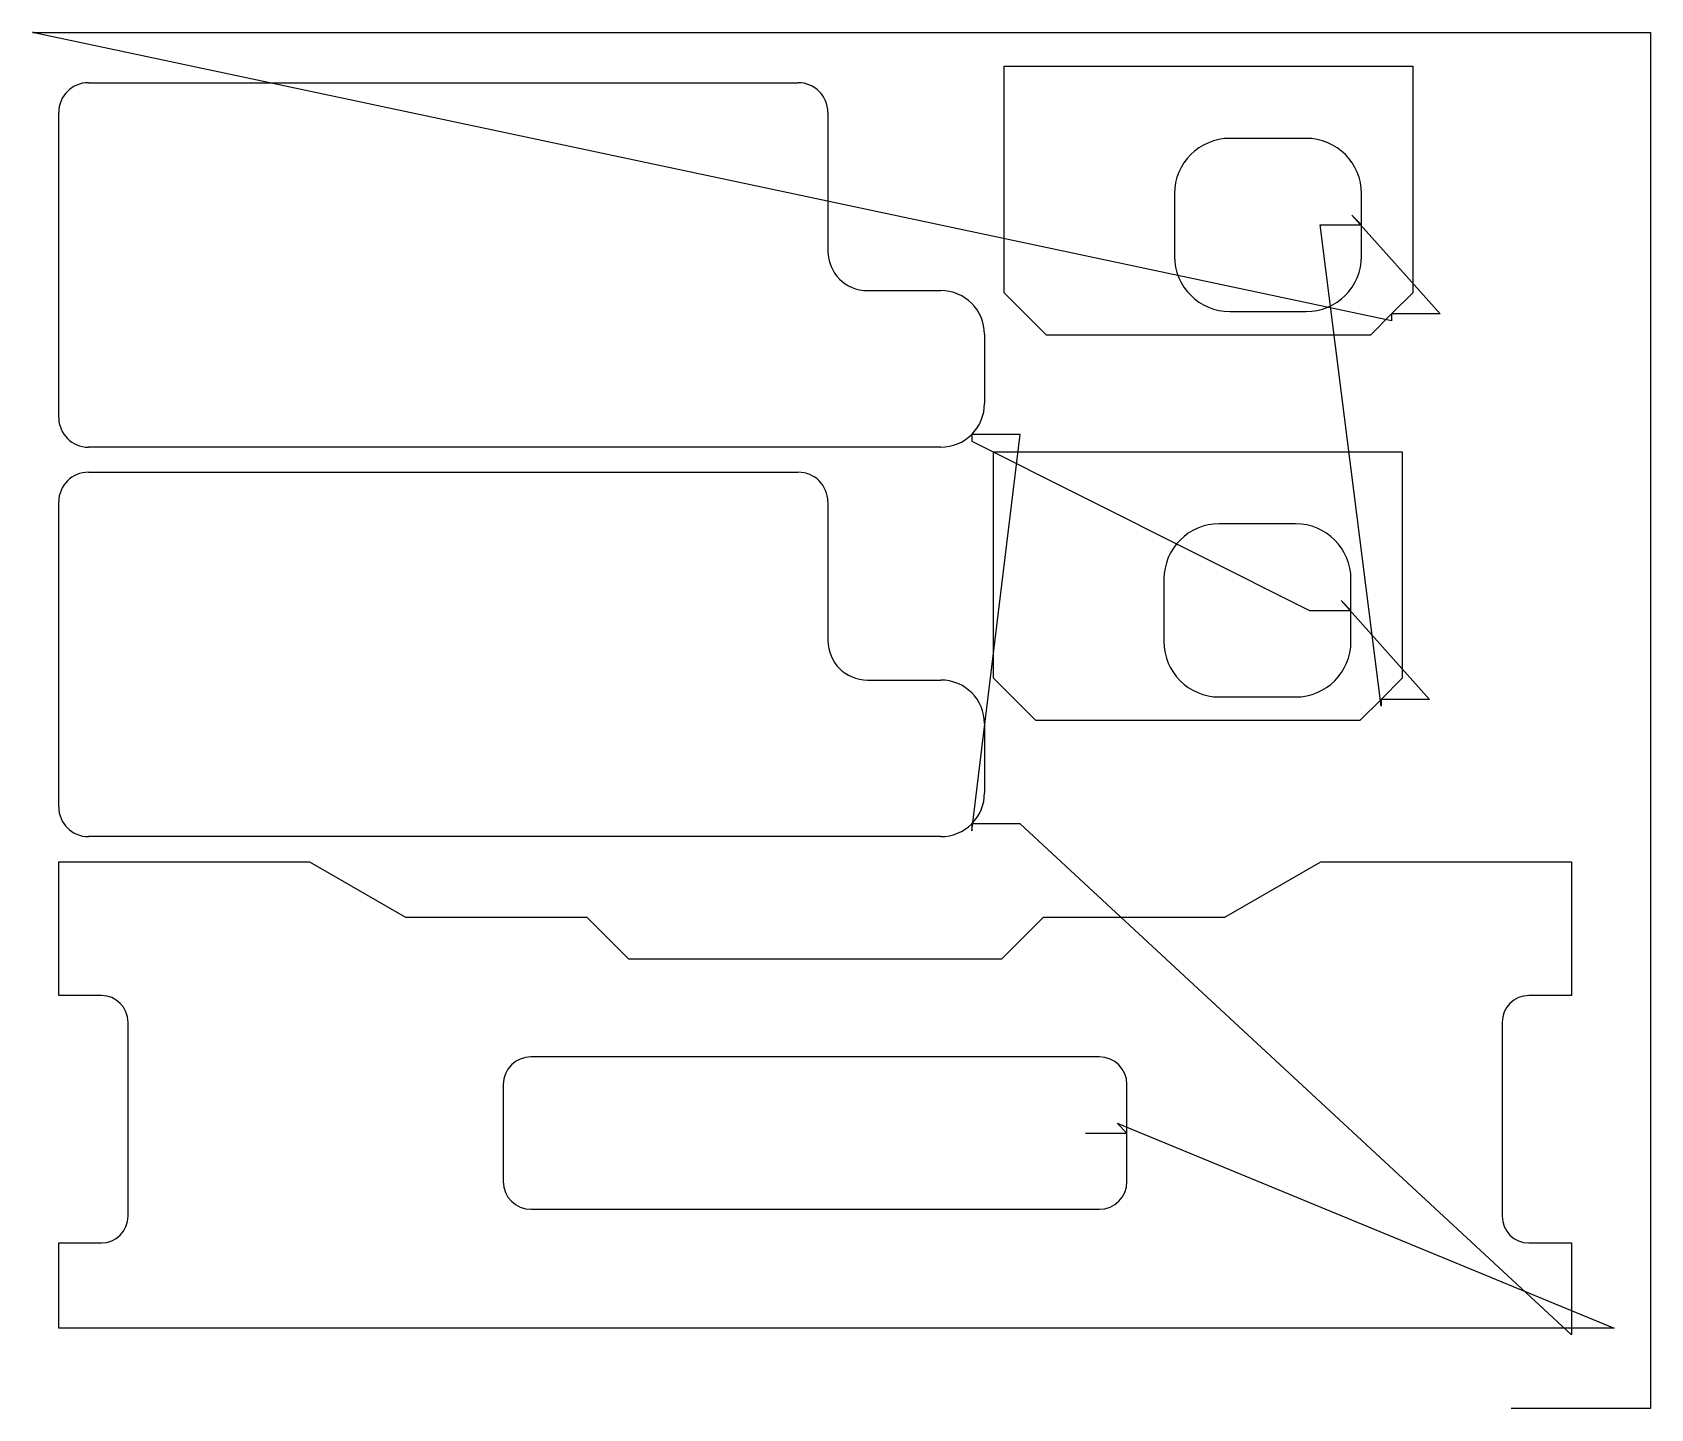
# Model space of a CAD drawing. Header units: metres. Extents: x 0 to 1168, y 797 to 1790.
import ezdxf

# ---------------------------------------------------------------- set-up
doc = ezdxf.new("R2010")
doc.units = ezdxf.units.M

msp = doc.modelspace()

# ---------------------------------------------------------------- linework, layer by layer
at = {"layer": 'TOOL_0'}
for p, q in [((980.786, 1581.862), (0.001, 1790.046)), ((0.001, 1790.046), (1.001, 1790.046)), ((1.001, 1790.046), (0.001, 1790.046)), ((0.001, 1790.046), (1.001, 1790.046)), ((1.001, 1790.046), (1167.642, 1790.046)), ((1167.642, 1790.046), (1167.642, 796.914)), ((701.079, 1602.155), (701.079, 1765.569)), ((701.079, 1765.569), (996.079, 1765.569)), ((996.079, 1765.569), (996.079, 1602.155)), ((40.512, 1753.715), (552.512, 1753.715)), ((19.012, 1512.215), (19.012, 1732.215)), ((574.012, 1732.215), (574.012, 1632.215)), ((919.079, 1713.569), (864.079, 1713.569)), ((824.079, 1673.569), (824.079, 1628.569)), ((959.079, 1651.069), (959.079, 1673.569)), ((959.079, 1651.069), (952.008, 1658.14)), ((952.008, 1658.14), (1015.786, 1586.862)), ((973.145, 1303.737), (929.079, 1651.069)), ((929.079, 1651.069), (959.079, 1651.069)), ((959.079, 1628.569), (959.079, 1651.069)), ((602.512, 1603.715), (655.512, 1603.715)), ((731.665, 1571.569), (701.079, 1602.155)), ((996.079, 1602.155), (980.786, 1586.862)), ((864.079, 1588.569), (919.079, 1588.569)), ((980.786, 1586.862), (965.493, 1571.569)), ((1015.786, 1586.862), (980.786, 1586.862)), ((980.786, 1586.862), (980.786, 1581.862)), ((687.012, 1572.215), (687.012, 1522.215)), ((965.493, 1571.569), (731.665, 1571.569)), ((677.786, 1213.896), (712.786, 1499.941)), ((712.786, 1499.941), (677.786, 1499.941)), ((677.786, 1499.941), (677.786, 1494.941)), ((677.786, 1494.941), (921.438, 1372.944)), ((655.512, 1490.715), (40.512, 1490.715)), ((693.438, 1324.03), (693.438, 1487.444)), ((693.438, 1487.444), (988.438, 1487.444)), ((988.438, 1487.444), (988.438, 1324.03)), ((40.512, 1472.67), (552.512, 1472.67)), ((19.012, 1231.17), (19.012, 1451.17)), ((574.012, 1451.17), (574.012, 1351.17)), ((911.438, 1435.444), (856.438, 1435.444)), ((816.438, 1395.444), (816.438, 1350.444)), ((951.438, 1372.944), (951.438, 1395.444)), ((951.438, 1372.944), (944.367, 1380.015)), ((944.367, 1380.015), (1008.145, 1308.737)), ((921.438, 1372.944), (951.438, 1372.944)), ((951.438, 1350.444), (951.438, 1372.944)), ((602.512, 1322.67), (655.512, 1322.67)), ((724.024, 1293.444), (693.438, 1324.03)), ((988.438, 1324.03), (973.145, 1308.737)), ((856.438, 1310.444), (911.438, 1310.444)), ((973.145, 1308.737), (957.852, 1293.444)), ((1008.145, 1308.737), (973.145, 1308.737)), ((973.145, 1308.737), (973.145, 1303.737)), ((687.012, 1291.17), (687.012, 1241.17)), ((957.852, 1293.444), (724.024, 1293.444)), ((712.786, 1218.896), (677.786, 1218.896)), ((677.786, 1218.896), (677.786, 1213.896)), ((1110.524, 850.253), (712.786, 1218.896)), ((655.512, 1209.67), (40.512, 1209.67)), ((19.023, 1095.011), (19.023, 1191.511)), ((19.023, 1191.511), (199.974, 1191.511)), ((199.974, 1191.511), (269.256, 1151.511)), ((860.291, 1151.511), (929.573, 1191.511)), ((929.573, 1191.511), (1110.524, 1191.511)), ((1110.524, 1191.511), (1110.524, 1095.011)), ((269.256, 1151.511), (400.084, 1151.511)), ((400.084, 1151.511), (430.084, 1121.511)), ((699.463, 1121.511), (729.463, 1151.511)), ((729.463, 1151.511), (860.291, 1151.511)), ((430.084, 1121.511), (699.463, 1121.511)), ((49.773, 1095.011), (19.023, 1095.011)), ((1110.524, 1095.011), (1079.774, 1095.011)), ((69.023, 935.761), (69.023, 1075.761)), ((1060.524, 1075.761), (1060.524, 935.761)), ((769.773, 1050.761), (359.773, 1050.761)), ((339.773, 1030.761), (339.773, 960.761)), ((789.773, 995.761), (789.773, 1030.761)), ((759.773, 995.761), (789.773, 995.761)), ((789.773, 995.761), (782.702, 1002.832)), ((782.702, 1002.832), (1141.229, 855.011)), ((789.773, 960.761), (789.773, 995.761)), ((359.773, 940.761), (769.773, 940.761)), ((19.023, 855.011), (19.023, 916.511)), ((19.023, 916.511), (49.773, 916.511)), ((1079.774, 916.511), (1110.524, 916.511)), ((1110.524, 916.511), (1110.524, 855.011)), ((1110.523, 855.011), (19.023, 855.011)), ((1141.229, 855.011), (1110.523, 855.011)), ((1110.524, 855.011), (1110.524, 850.253)), ((1068.106, 796.914), (1067.106, 796.914)), ((1167.642, 796.914), (1068.106, 796.914))]:
    msp.add_line(p, q, dxfattribs=at)
for centre, radius, start, end in [((40.512, 1732.215), 21.5, 90, 180), ((552.512, 1732.215), 21.5, 0, 90), ((864.079, 1673.569), 40, 90, 180), ((919.079, 1673.569), 40, 0, 90), ((602.512, 1632.215), 28.5, 180, 270), ((864.079, 1628.569), 40, 180, 270), ((919.079, 1628.569), 40, 270, 0), ((655.512, 1572.215), 31.5, 0, 90), ((655.512, 1522.215), 31.5, 315, 0), ((40.512, 1512.215), 21.5, 180, 270), ((655.512, 1522.215), 31.5, 270, 315), ((40.512, 1451.17), 21.5, 90, 180), ((552.512, 1451.17), 21.5, 0, 90), ((856.438, 1395.444), 40, 90, 180), ((911.438, 1395.444), 40, 0, 90), ((602.512, 1351.17), 28.5, 180, 270), ((856.438, 1350.444), 40, 180, 270), ((911.438, 1350.444), 40, 270, 0), ((655.512, 1291.17), 31.5, 0, 90), ((655.512, 1241.17), 31.5, 315, 0), ((40.512, 1231.17), 21.5, 180, 270), ((655.512, 1241.17), 31.5, 270, 315), ((49.773, 1075.761), 19.25, 0, 90), ((1079.774, 1075.761), 19.25, 90, 180), ((359.773, 1030.761), 20, 90, 180), ((769.773, 1030.761), 20, 0, 90), ((359.773, 960.761), 20, 180, 270), ((769.773, 960.761), 20, 270, 0), ((49.773, 935.761), 19.25, 270, 0), ((1079.774, 935.761), 19.25, 180, 270)]:
    msp.add_arc(centre, radius, start, end, dxfattribs=at)

doc.saveas('drawing.dxf')
